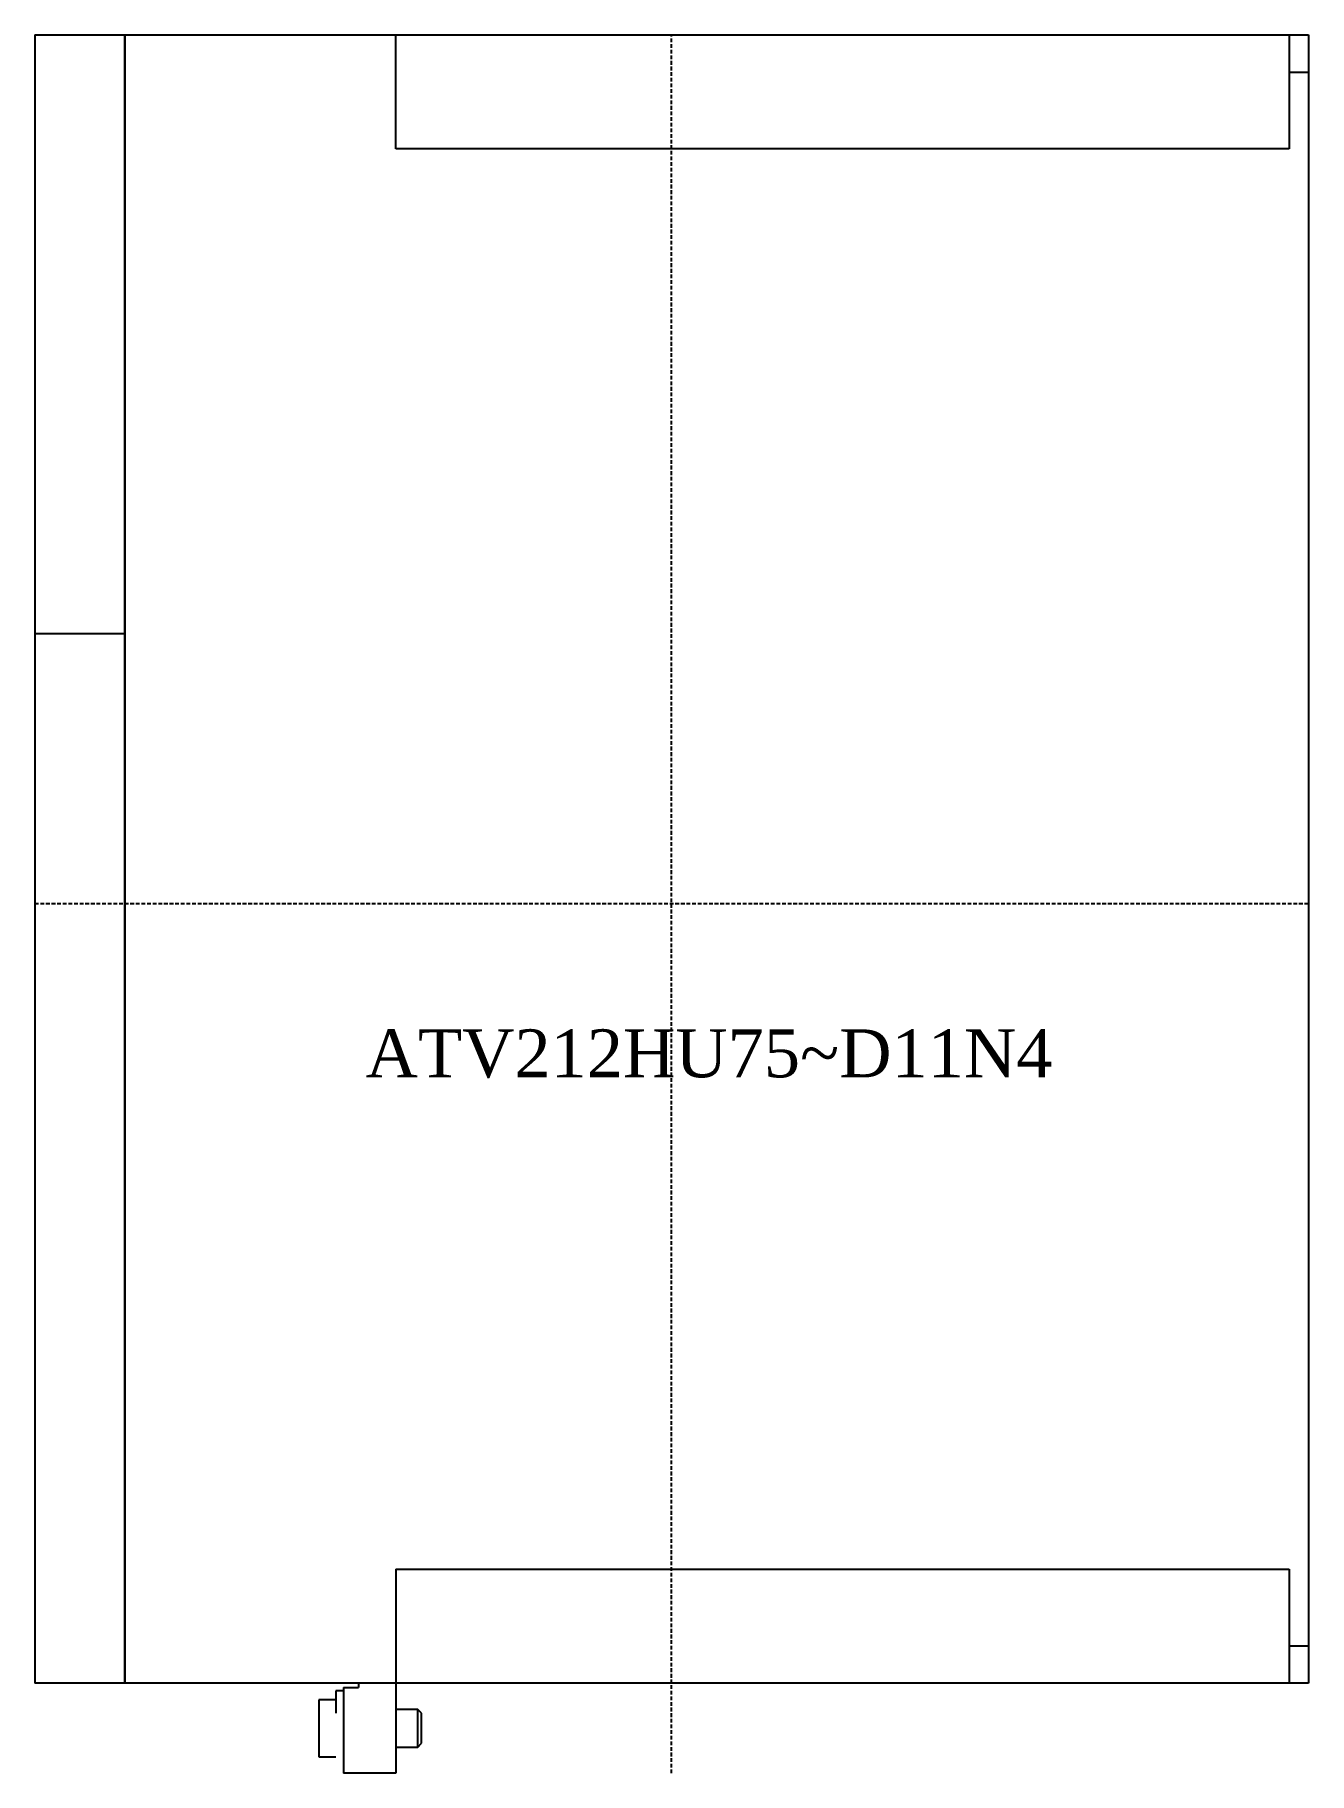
# Model space of a CAD drawing. Extents: x 0 to 170, y 0 to 232.
import ezdxf

# ---------------------------------------------------------------- set-up
doc = ezdxf.new("R2010")
doc.units = 0
doc.linetypes.add('DASHED', pattern=[0.75, 0.5, -0.25])
doc.layers.add('--8N-THT. FIXING HOLE', color=4, linetype='CONTINUOUS')
doc.layers.add('-15N-THT. THIẾT BỊ ĐÓNG MỞ', color=40, linetype='CONTINUOUS')
doc.styles.add('- 04.0', font='times.ttf', dxfattribs={"height": 4})

# ---------------------------------------------------------------- blocks, each defined once
blk = doc.blocks.new('06 - N - SC VSD CHIẾU HÔNG ATV212HU75~D11N4')
at = {"layer": '--8N-THT. FIXING HOLE'}
for p, q in [((-2.66, 111), (0.12, 111)), ((-2.66, -99), (0.12, -99))]:
    blk.add_line(p, q, dxfattribs=at)
at = {"layer": '-15N-THT. THIẾT BỊ ĐÓNG MỞ'}
for p, q in [((-170, 116), (0, 116)), ((-170, 116), (-170, -104)), ((-158, 116), (-158, -104)), ((-158, 115.97), (-157.97, 115.97)), ((-157.97, 116), (-157.97, -104)), ((-121.8, 100.76), (-121.8, 116)), ((-2.54, 116), (-2.54, 100.76)), ((0, 116), (0, -104)), ((-2.54, 100.76), (-121.8, 100.76)), ((-170, 36.1), (-158, 36.1)), ((-158, 36.07), (-170, 36.07)), ((-121.8, -88.76), (-2.54, -88.76)), ((-121.8, -88.76), (-121.8, -116)), ((-2.54, -88.76), (-2.54, -104)), ((0, -104), (-170, -104)), ((-157.97, -103.97), (-158, -103.97)), ((-126.8, -104), (-126.8, -104.57)), ((-132.09, -106.19), (-132.09, -113.81)), ((-129.8, -106.19), (-132.09, -106.19)), ((-128.8, -105), (-129.8, -105)), ((-129.8, -105), (-129.8, -108)), ((-128.8, -104.57), (-126.8, -104.57)), ((-128.8, -104.57), (-128.8, -116)), ((-118.86, -107.5), (-121.8, -107.5)), ((-118.86, -112.5), (-118.86, -107.5)), ((-118.37, -107.99), (-118.86, -107.5)), ((-118.37, -112.01), (-118.37, -107.99)), ((-121.8, -112.5), (-118.86, -112.5)), ((-118.86, -112.5), (-118.37, -112.01)), ((-132.09, -113.81), (-129.8, -113.81)), ((-121.8, -116), (-128.8, -116))]:
    blk.add_line(p, q, dxfattribs=at)
at = {"layer": '-15N-THT. THIẾT BỊ ĐÓNG MỞ', "color": 6, "linetype": 'DASHED'}
for p, q in [((-85, -116), (-85, 116)), ((0, 0), (-170, 0))]:
    blk.add_line(p, q, dxfattribs=at)
at = {"layer": '-15N-THT. THIẾT BỊ ĐÓNG MỞ', "color": 3, "insert": (-80, -20), "char_height": 6.4, "width": 37.9891, "attachment_point": 5, "style": '- 04.0'}
blk.add_mtext('ATV212HU75~D11N4', dxfattribs=at)

msp = doc.modelspace()

# ---------------------------------------------------------------- block references
msp.add_blockref('06 - N - SC VSD CHIẾU HÔNG ATV212HU75~D11N4', (170, 116))

doc.saveas('drawing.dxf')
